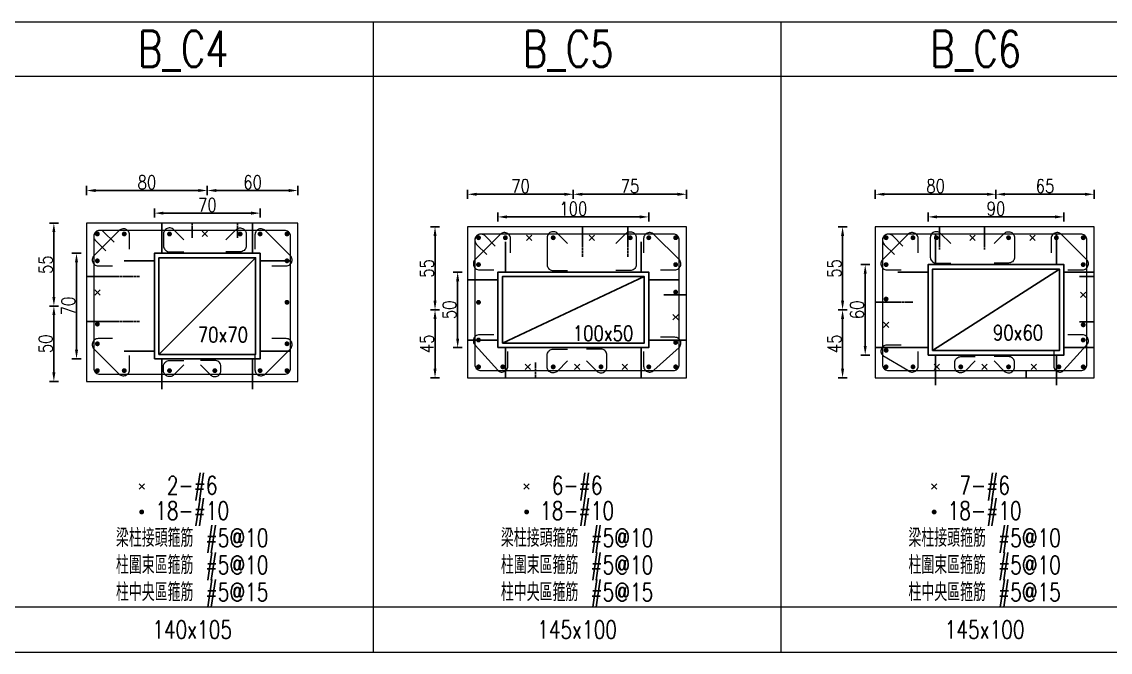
# Model space of a CAD drawing. Header units: millimetres. Extents: x 1284 to 6172, y 54950 to 59013.
# Drawn here: x 2944 to 3665, y 55389 to 55807 of the extents above; entities that cross this region are included whole.
import ezdxf
from ezdxf.enums import TextEntityAlignment as Align

# ---------------------------------------------------------------- set-up
doc = ezdxf.new("R2010")
doc.units = ezdxf.units.MM
doc.linetypes.add('CENTER', pattern=[2, 1.25, -0.25, 0.25, -0.25])
for name, color, linetype in [('SRC鋼梁', 1, 'Continuous'), ('TC-鋼柱', 11, 'Continuous'), ('主筋斷面', 1, 'Continuous'), ('工作筋', 1, 'Continuous'), ('文字-主筋根數', 7, 'Continuous'), ('文字-剪力筋 中央區', 7, 'Continuous'), ('文字-剪力筋-BC', 7, 'Continuous'), ('文字-剪力筋-圍束區', 7, 'Continuous'), ('文字-斷面尺寸', 7, 'Continuous'), ('文字-柱線名稱', 7, 'Continuous'), ('柱斷面線', 4, 'Continuous'), ('標註字', 4, 'Continuous'), ('箍筋線', 1, 'Continuous'), ('網格線', 7, 'Continuous')]:
    doc.layers.add(name, color=color, linetype=linetype)
doc.layers.add('TC-鋼粱(隱藏)', color=183, linetype='CENTER', plot=False)
doc.styles.add('TXT', font='TXT.shx', dxfattribs={"width": 0.8, "bigfont": 'ae.shx'})
doc.dimstyles.new('TC-DIM1(60)', dxfattribs={"dimscale": 0.3, "dimtxt": 30, "dimasz": 20, "dimexe": 10, "dimexo": 10, "dimgap": 3, "dimtad": 1, "dimdec": 1, "dimdsep": 46, "dimtxsty": 'TXT', "dimcen": 1, "dimclrd": 4, "dimclre": 4, "dimclrt": 6, "dimadec": 0, "dimazin": 0, "dimtfac": 1, "dimtdec": 1, "dimtix": 1, "dimtofl": 0, "dimtmove": 2, "dimatfit": 3, "dimfxl": 0, "dimtolj": 1, "dimtzin": 0, "dimarcsym": 0})

# ---------------------------------------------------------------- blocks, each defined once
blk = doc.blocks.new('Circle_Filled')
at = {"const_width": 0.5}
blk.add_lwpolyline([(-0.25, 0, 1), (0.25, 0, 1)], format="xyb", close=True, dxfattribs=at)
blk = doc.blocks.new('*D20')
at = {"layer": 'Defpoints', "color": 0}
for p in [(3067.08, 55695.35), (3067.08, 55680.35), (2987.08, 55673.73)]:
    blk.add_point(p, dxfattribs=at)
at = {"layer": '標註字', "color": 4, "lineweight": -2}
for p, q in [((2987.08, 55692.35), (2987.08, 55698.35)), ((3067.08, 55692.35), (3067.08, 55698.35)), ((2993.08, 55695.35), (3061.08, 55695.35))]:
    blk.add_line(p, q, dxfattribs=at)
at = {"layer": '標註字', "color": 4}
for points in [[(2993.08, 55696.35), (2993.08, 55694.35), (2987.08, 55695.35)], [(3061.08, 55696.35), (3061.08, 55694.35), (3067.08, 55695.35)]]:
    blk.add_solid(points, dxfattribs=at)
at = {"layer": '標註字', "color": 6, "insert": (3027.08, 55700.75), "char_height": 9, "attachment_point": 5, "style": 'TXT'}
blk.add_mtext('\\A1;80', dxfattribs=at)
blk = doc.blocks.new('*D21')
at = {"layer": 'Defpoints', "color": 0}
for p in [(3067.08, 55695.35), (3067.08, 55680.35), (3127.08, 55673.73)]:
    blk.add_point(p, dxfattribs=at)
at = {"layer": '標註字', "color": 4, "lineweight": -2}
for p, q in [((3067.08, 55692.35), (3067.08, 55698.35)), ((3127.08, 55692.35), (3127.08, 55698.35)), ((3121.08, 55695.35), (3073.08, 55695.35))]:
    blk.add_line(p, q, dxfattribs=at)
at = {"layer": '標註字', "color": 4}
for points in [[(3073.08, 55696.35), (3073.08, 55694.35), (3067.08, 55695.35)], [(3121.08, 55696.35), (3121.08, 55694.35), (3127.08, 55695.35)]]:
    blk.add_solid(points, dxfattribs=at)
at = {"layer": '標註字', "color": 6, "insert": (3097.08, 55700.75), "char_height": 9, "attachment_point": 5, "style": 'TXT'}
blk.add_mtext('\\A1;60', dxfattribs=at)
blk = doc.blocks.new('*D22')
at = {"layer": 'Defpoints', "color": 0}
for p in [(2965.46, 55618.73), (2980.46, 55618.73), (2987.08, 55568.73)]:
    blk.add_point(p, dxfattribs=at)
at = {"layer": '標註字', "color": 4, "lineweight": -2}
for p, q in [((2968.46, 55618.73), (2962.46, 55618.73)), ((2965.46, 55574.73), (2965.46, 55612.73)), ((2968.46, 55568.73), (2962.46, 55568.73))]:
    blk.add_line(p, q, dxfattribs=at)
at = {"layer": '標註字', "color": 4}
for points in [[(2964.46, 55612.73), (2966.46, 55612.73), (2965.46, 55618.73)], [(2964.46, 55574.73), (2966.46, 55574.73), (2965.46, 55568.73)]]:
    blk.add_solid(points, dxfattribs=at)
at = {"layer": '標註字', "color": 6, "insert": (2960.06, 55593.73), "char_height": 9, "attachment_point": 5, "rotation": 90, "style": 'TXT'}
blk.add_mtext('\\A1;50', dxfattribs=at)
blk = doc.blocks.new('*D23')
at = {"layer": 'Defpoints', "color": 0}
for p in [(2987.08, 55673.73), (2965.46, 55618.73), (2980.46, 55618.73)]:
    blk.add_point(p, dxfattribs=at)
at = {"layer": '標註字', "color": 4, "lineweight": -2}
for p, q in [((2968.46, 55673.73), (2962.46, 55673.73)), ((2965.46, 55667.73), (2965.46, 55624.73)), ((2968.46, 55618.73), (2962.46, 55618.73))]:
    blk.add_line(p, q, dxfattribs=at)
at = {"layer": '標註字', "color": 4}
for points in [[(2964.46, 55667.73), (2966.46, 55667.73), (2965.46, 55673.73)], [(2964.46, 55624.73), (2966.46, 55624.73), (2965.46, 55618.73)]]:
    blk.add_solid(points, dxfattribs=at)
at = {"layer": '標註字', "color": 6, "insert": (2960.06, 55646.23), "char_height": 9, "attachment_point": 5, "rotation": 90, "style": 'TXT'}
blk.add_mtext('\\A1;55', dxfattribs=at)
blk = doc.blocks.new('*D24')
at = {"layer": 'Defpoints', "color": 0}
for p in [(3032.08, 55653.73), (2980.46, 55583.73), (3032.08, 55583.73)]:
    blk.add_point(p, dxfattribs=at)
at = {"layer": '標註字', "color": 4, "lineweight": -2}
for p, q in [((2983.46, 55653.73), (2977.46, 55653.73)), ((2980.46, 55647.73), (2980.46, 55589.73)), ((2983.46, 55583.73), (2977.46, 55583.73))]:
    blk.add_line(p, q, dxfattribs=at)
at = {"layer": '標註字', "color": 4}
for points in [[(2979.46, 55647.73), (2981.46, 55647.73), (2980.46, 55653.73)], [(2979.46, 55589.73), (2981.46, 55589.73), (2980.46, 55583.73)]]:
    blk.add_solid(points, dxfattribs=at)
at = {"layer": '標註字', "color": 6, "insert": (2975.06, 55618.73), "char_height": 9, "attachment_point": 5, "rotation": 90, "style": 'TXT'}
blk.add_mtext('\\A1;70', dxfattribs=at)
blk = doc.blocks.new('*D25')
at = {"layer": 'Defpoints', "color": 0}
for p in [(3032.08, 55680.35), (3032.08, 55653.73), (3102.08, 55653.73)]:
    blk.add_point(p, dxfattribs=at)
at = {"layer": '標註字', "color": 4, "lineweight": -2}
for p, q in [((3032.08, 55677.35), (3032.08, 55683.35)), ((3102.08, 55677.35), (3102.08, 55683.35)), ((3096.08, 55680.35), (3038.08, 55680.35))]:
    blk.add_line(p, q, dxfattribs=at)
at = {"layer": '標註字', "color": 4}
for points in [[(3038.08, 55681.35), (3038.08, 55679.35), (3032.08, 55680.35)], [(3096.08, 55681.35), (3096.08, 55679.35), (3102.08, 55680.35)]]:
    blk.add_solid(points, dxfattribs=at)
at = {"layer": '標註字', "color": 6, "insert": (3067.08, 55685.75), "char_height": 9, "attachment_point": 5, "style": 'TXT'}
blk.add_mtext('\\A1;70', dxfattribs=at)
blk = doc.blocks.new('*D26')
at = {"layer": 'Defpoints', "color": 0}
for p in [(3309.58, 55692.85), (3309.58, 55677.85), (3239.58, 55671.23)]:
    blk.add_point(p, dxfattribs=at)
at = {"layer": '標註字', "color": 4, "lineweight": -2}
for p, q in [((3239.58, 55689.85), (3239.58, 55695.85)), ((3245.58, 55692.85), (3303.58, 55692.85)), ((3309.58, 55689.85), (3309.58, 55695.85))]:
    blk.add_line(p, q, dxfattribs=at)
at = {"layer": '標註字', "color": 4}
for points in [[(3245.58, 55693.85), (3245.58, 55691.85), (3239.58, 55692.85)], [(3303.58, 55693.85), (3303.58, 55691.85), (3309.58, 55692.85)]]:
    blk.add_solid(points, dxfattribs=at)
at = {"layer": '標註字', "color": 6, "insert": (3274.58, 55698.25), "char_height": 9, "attachment_point": 5, "style": 'TXT'}
blk.add_mtext('\\A1;70', dxfattribs=at)
blk = doc.blocks.new('*D27')
at = {"layer": 'Defpoints', "color": 0}
for p in [(3309.58, 55692.85), (3309.58, 55677.85), (3384.58, 55671.23)]:
    blk.add_point(p, dxfattribs=at)
at = {"layer": '標註字', "color": 4, "lineweight": -2}
for p, q in [((3309.58, 55689.85), (3309.58, 55695.85)), ((3378.58, 55692.85), (3315.58, 55692.85)), ((3384.58, 55689.85), (3384.58, 55695.85))]:
    blk.add_line(p, q, dxfattribs=at)
at = {"layer": '標註字', "color": 4}
for points in [[(3315.58, 55693.85), (3315.58, 55691.85), (3309.58, 55692.85)], [(3378.58, 55693.85), (3378.58, 55691.85), (3384.58, 55692.85)]]:
    blk.add_solid(points, dxfattribs=at)
at = {"layer": '標註字', "color": 6, "insert": (3347.08, 55698.25), "char_height": 9, "attachment_point": 5, "style": 'TXT'}
blk.add_mtext('\\A1;75', dxfattribs=at)
blk = doc.blocks.new('*D28')
at = {"layer": 'Defpoints', "color": 0}
for p in [(3217.96, 55616.23), (3232.96, 55616.23), (3239.58, 55571.23)]:
    blk.add_point(p, dxfattribs=at)
at = {"layer": '標註字', "color": 4, "lineweight": -2}
for p, q in [((3220.96, 55616.23), (3214.96, 55616.23)), ((3217.96, 55577.23), (3217.96, 55610.23)), ((3220.96, 55571.23), (3214.96, 55571.23))]:
    blk.add_line(p, q, dxfattribs=at)
at = {"layer": '標註字', "color": 4}
for points in [[(3216.96, 55610.23), (3218.96, 55610.23), (3217.96, 55616.23)], [(3216.96, 55577.23), (3218.96, 55577.23), (3217.96, 55571.23)]]:
    blk.add_solid(points, dxfattribs=at)
at = {"layer": '標註字', "color": 6, "insert": (3212.56, 55593.73), "char_height": 9, "attachment_point": 5, "rotation": 90, "style": 'TXT'}
blk.add_mtext('\\A1;45', dxfattribs=at)
blk = doc.blocks.new('*D29')
at = {"layer": 'Defpoints', "color": 0}
for p in [(3239.58, 55671.23), (3217.96, 55616.23), (3232.96, 55616.23)]:
    blk.add_point(p, dxfattribs=at)
at = {"layer": '標註字', "color": 4, "lineweight": -2}
for p, q in [((3220.96, 55671.23), (3214.96, 55671.23)), ((3217.96, 55665.23), (3217.96, 55622.23)), ((3220.96, 55616.23), (3214.96, 55616.23))]:
    blk.add_line(p, q, dxfattribs=at)
at = {"layer": '標註字', "color": 4}
for points in [[(3216.96, 55665.23), (3218.96, 55665.23), (3217.96, 55671.23)], [(3216.96, 55622.23), (3218.96, 55622.23), (3217.96, 55616.23)]]:
    blk.add_solid(points, dxfattribs=at)
at = {"layer": '標註字', "color": 6, "insert": (3212.56, 55643.73), "char_height": 9, "attachment_point": 5, "rotation": 90, "style": 'TXT'}
blk.add_mtext('\\A1;55', dxfattribs=at)
blk = doc.blocks.new('*D30')
at = {"layer": 'Defpoints', "color": 0}
for p in [(3259.58, 55641.23), (3232.96, 55591.23), (3259.58, 55591.23)]:
    blk.add_point(p, dxfattribs=at)
at = {"layer": '標註字', "color": 4, "lineweight": -2}
for p, q in [((3235.96, 55641.23), (3229.96, 55641.23)), ((3232.96, 55635.23), (3232.96, 55597.23)), ((3235.96, 55591.23), (3229.96, 55591.23))]:
    blk.add_line(p, q, dxfattribs=at)
at = {"layer": '標註字', "color": 4}
for points in [[(3231.96, 55635.23), (3233.96, 55635.23), (3232.96, 55641.23)], [(3231.96, 55597.23), (3233.96, 55597.23), (3232.96, 55591.23)]]:
    blk.add_solid(points, dxfattribs=at)
at = {"layer": '標註字', "color": 6, "insert": (3227.56, 55616.23), "char_height": 9, "attachment_point": 5, "rotation": 90, "style": 'TXT'}
blk.add_mtext('\\A1;50', dxfattribs=at)
blk = doc.blocks.new('*D31')
at = {"layer": 'Defpoints', "color": 0}
for p in [(3259.58, 55677.85), (3259.58, 55641.23), (3359.58, 55641.23)]:
    blk.add_point(p, dxfattribs=at)
at = {"layer": '標註字', "color": 4, "lineweight": -2}
for p, q in [((3259.58, 55674.85), (3259.58, 55680.85)), ((3353.58, 55677.85), (3265.58, 55677.85)), ((3359.58, 55674.85), (3359.58, 55680.85))]:
    blk.add_line(p, q, dxfattribs=at)
at = {"layer": '標註字', "color": 4}
for points in [[(3265.58, 55678.85), (3265.58, 55676.85), (3259.58, 55677.85)], [(3353.58, 55678.85), (3353.58, 55676.85), (3359.58, 55677.85)]]:
    blk.add_solid(points, dxfattribs=at)
at = {"layer": '標註字', "color": 6, "insert": (3309.58, 55683.25), "char_height": 9, "attachment_point": 5, "style": 'TXT'}
blk.add_mtext('\\A1;100', dxfattribs=at)
blk = doc.blocks.new('*D32')
at = {"layer": 'Defpoints', "color": 0}
for p in [(3589.58, 55692.85), (3589.58, 55677.85), (3509.58, 55671.23)]:
    blk.add_point(p, dxfattribs=at)
at = {"layer": '標註字', "color": 4, "lineweight": -2}
for p, q in [((3509.58, 55689.85), (3509.58, 55695.85)), ((3515.58, 55692.85), (3583.58, 55692.85)), ((3589.58, 55689.85), (3589.58, 55695.85))]:
    blk.add_line(p, q, dxfattribs=at)
at = {"layer": '標註字', "color": 4}
for points in [[(3515.58, 55693.85), (3515.58, 55691.85), (3509.58, 55692.85)], [(3583.58, 55693.85), (3583.58, 55691.85), (3589.58, 55692.85)]]:
    blk.add_solid(points, dxfattribs=at)
at = {"layer": '標註字', "color": 6, "insert": (3549.58, 55698.25), "char_height": 9, "attachment_point": 5, "style": 'TXT'}
blk.add_mtext('\\A1;80', dxfattribs=at)
blk = doc.blocks.new('*D33')
at = {"layer": 'Defpoints', "color": 0}
for p in [(3589.58, 55692.85), (3589.58, 55677.85), (3654.58, 55671.23)]:
    blk.add_point(p, dxfattribs=at)
at = {"layer": '標註字', "color": 4, "lineweight": -2}
for p, q in [((3589.58, 55689.85), (3589.58, 55695.85)), ((3648.58, 55692.85), (3595.58, 55692.85)), ((3654.58, 55689.85), (3654.58, 55695.85))]:
    blk.add_line(p, q, dxfattribs=at)
at = {"layer": '標註字', "color": 4}
for points in [[(3595.58, 55693.85), (3595.58, 55691.85), (3589.58, 55692.85)], [(3648.58, 55693.85), (3648.58, 55691.85), (3654.58, 55692.85)]]:
    blk.add_solid(points, dxfattribs=at)
at = {"layer": '標註字', "color": 6, "insert": (3622.08, 55698.25), "char_height": 9, "attachment_point": 5, "style": 'TXT'}
blk.add_mtext('\\A1;65', dxfattribs=at)
blk = doc.blocks.new('*D34')
at = {"layer": 'Defpoints', "color": 0}
for p in [(3487.96, 55616.23), (3502.96, 55616.23), (3509.58, 55571.23)]:
    blk.add_point(p, dxfattribs=at)
at = {"layer": '標註字', "color": 4, "lineweight": -2}
for p, q in [((3490.96, 55616.23), (3484.96, 55616.23)), ((3487.96, 55577.23), (3487.96, 55610.23)), ((3490.96, 55571.23), (3484.96, 55571.23))]:
    blk.add_line(p, q, dxfattribs=at)
at = {"layer": '標註字', "color": 4}
for points in [[(3486.96, 55610.23), (3488.96, 55610.23), (3487.96, 55616.23)], [(3486.96, 55577.23), (3488.96, 55577.23), (3487.96, 55571.23)]]:
    blk.add_solid(points, dxfattribs=at)
at = {"layer": '標註字', "color": 6, "insert": (3482.56, 55593.73), "char_height": 9, "attachment_point": 5, "rotation": 90, "style": 'TXT'}
blk.add_mtext('\\A1;45', dxfattribs=at)
blk = doc.blocks.new('*D35')
at = {"layer": 'Defpoints', "color": 0}
for p in [(3509.58, 55671.23), (3487.96, 55616.23), (3502.96, 55616.23)]:
    blk.add_point(p, dxfattribs=at)
at = {"layer": '標註字', "color": 4, "lineweight": -2}
for p, q in [((3490.96, 55671.23), (3484.96, 55671.23)), ((3487.96, 55665.23), (3487.96, 55622.23)), ((3490.96, 55616.23), (3484.96, 55616.23))]:
    blk.add_line(p, q, dxfattribs=at)
at = {"layer": '標註字', "color": 4}
for points in [[(3486.96, 55665.23), (3488.96, 55665.23), (3487.96, 55671.23)], [(3486.96, 55622.23), (3488.96, 55622.23), (3487.96, 55616.23)]]:
    blk.add_solid(points, dxfattribs=at)
at = {"layer": '標註字', "color": 6, "insert": (3482.56, 55643.73), "char_height": 9, "attachment_point": 5, "rotation": 90, "style": 'TXT'}
blk.add_mtext('\\A1;55', dxfattribs=at)
blk = doc.blocks.new('*D36')
at = {"layer": 'Defpoints', "color": 0}
for p in [(3544.58, 55646.23), (3502.96, 55586.23), (3544.58, 55586.23)]:
    blk.add_point(p, dxfattribs=at)
at = {"layer": '標註字', "color": 4, "lineweight": -2}
for p, q in [((3505.96, 55646.23), (3499.96, 55646.23)), ((3502.96, 55640.23), (3502.96, 55592.23)), ((3505.96, 55586.23), (3499.96, 55586.23))]:
    blk.add_line(p, q, dxfattribs=at)
at = {"layer": '標註字', "color": 4}
for points in [[(3501.96, 55640.23), (3503.96, 55640.23), (3502.96, 55646.23)], [(3501.96, 55592.23), (3503.96, 55592.23), (3502.96, 55586.23)]]:
    blk.add_solid(points, dxfattribs=at)
at = {"layer": '標註字', "color": 6, "insert": (3497.56, 55616.23), "char_height": 9, "attachment_point": 5, "rotation": 90, "style": 'TXT'}
blk.add_mtext('\\A1;60', dxfattribs=at)
blk = doc.blocks.new('*D37')
at = {"layer": 'Defpoints', "color": 0}
for p in [(3544.58, 55677.85), (3544.58, 55646.23), (3634.58, 55646.23)]:
    blk.add_point(p, dxfattribs=at)
at = {"layer": '標註字', "color": 4, "lineweight": -2}
for p, q in [((3544.58, 55674.85), (3544.58, 55680.85)), ((3628.58, 55677.85), (3550.58, 55677.85)), ((3634.58, 55674.85), (3634.58, 55680.85))]:
    blk.add_line(p, q, dxfattribs=at)
at = {"layer": '標註字', "color": 4}
for points in [[(3550.58, 55678.85), (3550.58, 55676.85), (3544.58, 55677.85)], [(3628.58, 55678.85), (3628.58, 55676.85), (3634.58, 55677.85)]]:
    blk.add_solid(points, dxfattribs=at)
at = {"layer": '標註字', "color": 6, "insert": (3589.58, 55683.25), "char_height": 9, "attachment_point": 5, "style": 'TXT'}
blk.add_mtext('\\A1;90', dxfattribs=at)
blk = doc.blocks.new('x')
at = {"layer": '工作筋'}
for p, q in [((-1.77, -1.77), (1.77, 1.77)), ((-1.77, 1.77), (1.77, -1.77))]:
    blk.add_line(p, q, dxfattribs=at)
blk = doc.blocks.new('-70x70')
for points in [[(0, 0), (70, 0), (70, 70), (0, 70)], [(3, 3), (67, 3), (67, 67), (3, 67)]]:
    blk.add_lwpolyline(points, close=True)
at = {"layer": 'Defpoints', "color": 2}
for p, q in [((5, 85), (5, 90)), ((65, 85), (65, 90)), ((-15, 65), (-20, 65)), ((85, 65), (90, 65)), ((-15, 5), (-20, 5)), ((85, 5), (90, 5)), ((5, -15), (5, -20)), ((65, -15), (65, -20))]:
    blk.add_line(p, q, dxfattribs=at)
at = {"layer": 'Defpoints'}
for p, q in [((5, 70), (5, 85)), ((65, 70), (65, 85)), ((0, 65), (-15, 65)), ((3, 3), (67, 67)), ((70, 65), (85, 65)), ((0, 5), (-15, 5)), ((5, 0), (5, -15)), ((65, 0), (65, -15)), ((70, 5), (85, 5))]:
    blk.add_line(p, q, dxfattribs=at)
at = {"layer": 'Defpoints', "style": 'TXT', "width": 0.8}
blk.add_text('70x70', height=10, dxfattribs=at).set_placement((62, 8), align=Align.BOTTOM_RIGHT)
blk = doc.blocks.new('-90x60')
for points in [[(0, 0), (90, 0), (90, 60), (0, 60)], [(3, 3), (87, 3), (87, 57), (3, 57)]]:
    blk.add_lwpolyline(points, close=True)
at = {"layer": 'Defpoints', "color": 2}
for p, q in [((5, 75), (5, 80)), ((85, 75), (85, 80)), ((-15, 55), (-20, 55)), ((105, 55), (110, 55)), ((-15, 5), (-20, 5)), ((105, 5), (110, 5)), ((5, -15), (5, -20)), ((85, -15), (85, -20))]:
    blk.add_line(p, q, dxfattribs=at)
at = {"layer": 'Defpoints'}
for p, q in [((5, 60), (5, 75)), ((85, 60), (85, 75)), ((0, 55), (-15, 55)), ((3, 3), (87, 57)), ((90, 55), (105, 55)), ((0, 5), (-15, 5)), ((5, 0), (5, -15)), ((85, 0), (85, -15)), ((90, 5), (105, 5))]:
    blk.add_line(p, q, dxfattribs=at)
at = {"layer": 'Defpoints', "style": 'TXT', "width": 0.8}
blk.add_text('90x60', height=10, dxfattribs=at).set_placement((42.98, 9.85))
blk = doc.blocks.new('-100x50')
for points in [[(0, 0), (100, 0), (100, 50), (0, 50)], [(3, 3), (97, 3), (97, 47), (3, 47)]]:
    blk.add_lwpolyline(points, close=True)
at = {"layer": 'Defpoints', "color": 2}
for p, q in [((5, 65), (5, 70)), ((95, 65), (95, 70)), ((-15, 45), (-20, 45)), ((115, 45), (120, 45)), ((-15, 5), (-20, 5)), ((115, 5), (120, 5)), ((5, -15), (5, -20)), ((95, -15), (95, -20))]:
    blk.add_line(p, q, dxfattribs=at)
at = {"layer": 'Defpoints'}
for p, q in [((5, 50), (5, 65)), ((95, 50), (95, 65)), ((0, 45), (-15, 45)), ((3, 3), (97, 47)), ((100, 45), (115, 45)), ((0, 5), (-15, 5)), ((5, 0), (5, -15)), ((95, 0), (95, -15)), ((100, 5), (115, 5))]:
    blk.add_line(p, q, dxfattribs=at)
at = {"layer": 'Defpoints', "style": 'TXT', "width": 0.8}
blk.add_text('100x50', height=10, dxfattribs=at).set_placement((49.67, 4.5))

msp = doc.modelspace()

# ---------------------------------------------------------------- linework, layer by layer
at = {"layer": 'TC-鋼粱(隱藏)'}
for p, q in [((3057.08, 55673.73), (3057.08, 55663.73)), ((3087.08, 55673.73), (3087.08, 55663.73)), ((3315.69, 55671.23), (3315.69, 55651.23)), ((3345.69, 55671.23), (3345.69, 55651.23)), ((3552.08, 55671.23), (3552.08, 55656.23)), ((3582.08, 55671.23), (3582.08, 55656.23)), ((3022.08, 55638.42), (2987.08, 55638.42)), ((3654.58, 55638.23), (3644.58, 55638.23)), ((3384.58, 55626.23), (3369.58, 55626.23)), ((3534.58, 55621.23), (3509.58, 55621.23)), ((3022.08, 55608.42), (2987.08, 55608.42)), ((3654.58, 55608.23), (3644.58, 55608.23)), ((3384.58, 55596.23), (3369.58, 55596.23)), ((3534.58, 55591.23), (3509.58, 55591.23)), ((3264.58, 55581.23), (3264.58, 55571.23)), ((3284.58, 55581.23), (3284.58, 55571.23)), ((3609.58, 55576.23), (3609.58, 55571.23)), ((3629.58, 55576.23), (3629.58, 55571.23))]:
    msp.add_line(p, q, dxfattribs=at)
at = {"layer": '柱斷面線', "lineweight": 5}
for points in [[(2987.08, 55568.73), (3127.08, 55568.73), (3127.08, 55673.73), (2987.08, 55673.73), (2987.08, 55568.73)], [(3239.58, 55571.23), (3384.58, 55571.23), (3384.58, 55671.23), (3239.58, 55671.23), (3239.58, 55571.23)], [(3509.58, 55571.23), (3654.58, 55571.23), (3654.58, 55671.23), (3509.58, 55671.23), (3509.58, 55571.23)]]:
    msp.add_lwpolyline(points, dxfattribs=at)
at = {"layer": '箍筋線', "lineweight": 5}
for points in [[(3015.51, 55656.44), (3015.51, 55665.98), (3015.45, 55666.64), (3015.29, 55667.29), (3015.01, 55667.9), (3014.64, 55668.46), (3014.18, 55668.94), (3013.65, 55669.34), (3013.06, 55669.65), (3012.42, 55669.85), (3011.76, 55669.95), (3011.09, 55669.93), (3010.43, 55669.8), (3009.81, 55669.56), (3009.23, 55669.22), (3008.72, 55668.79), (2992.02, 55652.09), (2991.59, 55651.57), (2991.25, 55651), (2991.01, 55650.37), (2990.88, 55649.72), (2990.86, 55649.05), (2990.95, 55648.39), (2991.16, 55647.75), (2991.46, 55647.16), (2991.87, 55646.63), (2992.35, 55646.17), (2992.91, 55645.8), (2993.52, 55645.52), (2994.16, 55645.36), (2994.83, 55645.3), (3004.37, 55645.3)], [(3005.41, 55661.02), (2998.66, 55667.77), (2998.15, 55668.2), (2997.58, 55668.54), (2996.95, 55668.78), (2996.3, 55668.91), (2995.63, 55668.93), (2994.97, 55668.83), (2994.33, 55668.63), (2993.74, 55668.32), (2993.2, 55667.92), (2992.74, 55667.43), (2992.37, 55666.88), (2992.1, 55666.27), (2991.93, 55665.62), (2991.88, 55664.96), (2991.88, 55577.5), (2991.94, 55576.81), (2992.12, 55576.14), (2992.41, 55575.51), (2992.81, 55574.94), (2993.3, 55574.45), (2993.86, 55574.05), (2994.49, 55573.76), (2995.16, 55573.58), (2995.85, 55573.52), (3118.31, 55573.52), (3119, 55573.58), (3119.67, 55573.76), (3120.3, 55574.05), (3120.87, 55574.45), (3121.36, 55574.94), (3121.75, 55575.51), (3122.05, 55576.14), (3122.23, 55576.81), (3122.29, 55577.5), (3122.29, 55664.96), (3122.23, 55665.65), (3122.05, 55666.32), (3121.75, 55666.94), (3121.36, 55667.51), (3120.87, 55668), (3120.3, 55668.4), (3119.67, 55668.69), (3119, 55668.87), (3118.31, 55668.93), (2995.85, 55668.93), (2995.19, 55668.88), (2994.54, 55668.71), (2993.93, 55668.44), (2993.37, 55668.06), (2992.89, 55667.61), (2992.49, 55667.07), (2992.18, 55666.48), (2991.98, 55665.84), (2991.88, 55665.18), (2991.9, 55664.51), (2992.03, 55663.86), (2992.27, 55663.23), (2992.61, 55662.66), (2993.04, 55662.15), (2999.79, 55655.4)], [(3051.64, 55662.61), (3044.89, 55669.36), (3044.38, 55669.79), (3043.81, 55670.13), (3043.18, 55670.37), (3042.53, 55670.5), (3041.86, 55670.52), (3041.2, 55670.42), (3040.56, 55670.22), (3039.97, 55669.91), (3039.43, 55669.51), (3038.97, 55669.02), (3038.6, 55668.47), (3038.33, 55667.86), (3038.16, 55667.21), (3038.11, 55666.55), (3038.11, 55658.7), (3038.17, 55658.01), (3038.35, 55657.34), (3038.64, 55656.71), (3039.04, 55656.15), (3039.53, 55655.66), (3040.09, 55655.26), (3040.72, 55654.97), (3041.39, 55654.79), (3042.08, 55654.73), (3051.62, 55654.73)], [(3079.31, 55662.61), (3086.05, 55669.36), (3086.56, 55669.79), (3087.14, 55670.13), (3087.76, 55670.37), (3088.42, 55670.5), (3089.09, 55670.52), (3089.75, 55670.42), (3090.38, 55670.22), (3090.98, 55669.91), (3091.51, 55669.51), (3091.97, 55669.02), (3092.34, 55668.47), (3092.62, 55667.86), (3092.78, 55667.21), (3092.84, 55666.55), (3092.84, 55658.7), (3092.78, 55658.01), (3092.6, 55657.34), (3092.31, 55656.71), (3091.91, 55656.15), (3091.42, 55655.66), (3090.85, 55655.26), (3090.22, 55654.97), (3089.55, 55654.79), (3088.86, 55654.73), (3079.32, 55654.73)], [(3109.79, 55645.3), (3119.33, 55645.3), (3120, 55645.36), (3120.65, 55645.52), (3121.26, 55645.8), (3121.81, 55646.17), (3122.3, 55646.63), (3122.7, 55647.16), (3123.01, 55647.75), (3123.21, 55648.39), (3123.3, 55649.05), (3123.28, 55649.72), (3123.15, 55650.37), (3122.92, 55651), (3122.58, 55651.57), (3122.14, 55652.09), (3105.44, 55668.79), (3104.93, 55669.22), (3104.35, 55669.56), (3103.73, 55669.8), (3103.08, 55669.93), (3102.41, 55669.95), (3101.75, 55669.85), (3101.11, 55669.65), (3100.52, 55669.34), (3099.98, 55668.94), (3099.52, 55668.46), (3099.15, 55667.9), (3098.88, 55667.29), (3098.71, 55666.64), (3098.66, 55665.98), (3098.66, 55656.44)], [(3268.01, 55653.94), (3268.01, 55663.48), (3267.95, 55664.14), (3267.79, 55664.79), (3267.51, 55665.4), (3267.14, 55665.96), (3266.68, 55666.44), (3266.15, 55666.84), (3265.56, 55667.15), (3264.92, 55667.35), (3264.26, 55667.45), (3263.59, 55667.43), (3262.93, 55667.3), (3262.31, 55667.06), (3261.73, 55666.72), (3261.22, 55666.29), (3244.52, 55649.59), (3244.09, 55649.07), (3243.75, 55648.5), (3243.51, 55647.87), (3243.38, 55647.22), (3243.36, 55646.55), (3243.45, 55645.89), (3243.66, 55645.25), (3243.96, 55644.66), (3244.37, 55644.13), (3244.85, 55643.67), (3245.41, 55643.3), (3246.02, 55643.02), (3246.66, 55642.86), (3247.33, 55642.8), (3256.87, 55642.8)], [(3305.81, 55660.11), (3299.06, 55666.86), (3298.55, 55667.29), (3297.97, 55667.63), (3297.35, 55667.87), (3296.69, 55668), (3296.03, 55668.02), (3295.36, 55667.92), (3294.73, 55667.72), (3294.13, 55667.41), (3293.6, 55667.01), (3293.14, 55666.52), (3292.77, 55665.97), (3292.5, 55665.36), (3292.33, 55664.71), (3292.27, 55664.05), (3292.27, 55646.2), (3292.33, 55645.51), (3292.51, 55644.84), (3292.81, 55644.21), (3293.2, 55643.65), (3293.69, 55643.16), (3294.26, 55642.76), (3294.89, 55642.47), (3295.56, 55642.29), (3296.25, 55642.23), (3305.79, 55642.23)], [(3337.72, 55660.11), (3344.46, 55666.86), (3344.97, 55667.29), (3345.55, 55667.63), (3346.17, 55667.87), (3346.83, 55668), (3347.5, 55668.02), (3348.16, 55667.92), (3348.79, 55667.72), (3349.39, 55667.41), (3349.92, 55667.01), (3350.38, 55666.52), (3350.75, 55665.97), (3351.02, 55665.36), (3351.19, 55664.71), (3351.25, 55664.05), (3351.25, 55646.2), (3351.19, 55645.51), (3351.01, 55644.84), (3350.72, 55644.21), (3350.32, 55643.65), (3349.83, 55643.16), (3349.26, 55642.76), (3348.63, 55642.47), (3347.96, 55642.29), (3347.27, 55642.23), (3337.73, 55642.23)], [(3367.29, 55642.8), (3376.83, 55642.8), (3377.5, 55642.86), (3378.15, 55643.02), (3378.76, 55643.3), (3379.31, 55643.67), (3379.8, 55644.13), (3380.2, 55644.66), (3380.51, 55645.25), (3380.71, 55645.89), (3380.8, 55646.55), (3380.78, 55647.22), (3380.65, 55647.87), (3380.42, 55648.5), (3380.08, 55649.07), (3379.64, 55649.59), (3362.94, 55666.29), (3362.43, 55666.72), (3361.85, 55667.06), (3361.23, 55667.3), (3360.58, 55667.43), (3359.91, 55667.45), (3359.25, 55667.35), (3358.61, 55667.15), (3358.02, 55666.84), (3357.48, 55666.44), (3357.02, 55665.96), (3356.65, 55665.4), (3356.38, 55664.79), (3356.21, 55664.14), (3356.16, 55663.48), (3356.16, 55653.94)], [(3538.01, 55653.94), (3538.01, 55663.48), (3537.95, 55664.14), (3537.79, 55664.79), (3537.51, 55665.4), (3537.14, 55665.96), (3536.68, 55666.44), (3536.15, 55666.84), (3535.56, 55667.15), (3534.92, 55667.35), (3534.26, 55667.45), (3533.59, 55667.43), (3532.93, 55667.3), (3532.31, 55667.06), (3531.73, 55666.72), (3531.22, 55666.29), (3514.52, 55649.59), (3514.09, 55649.07), (3513.75, 55648.5), (3513.51, 55647.87), (3513.38, 55647.22), (3513.36, 55646.55), (3513.45, 55645.89), (3513.66, 55645.25), (3513.96, 55644.66), (3514.37, 55644.13), (3514.85, 55643.67), (3515.41, 55643.3), (3516.02, 55643.02), (3516.66, 55642.86), (3517.33, 55642.8), (3526.87, 55642.8)], [(3559.59, 55660.11), (3552.84, 55666.86), (3552.33, 55667.29), (3551.76, 55667.63), (3551.13, 55667.87), (3550.48, 55668), (3549.81, 55668.02), (3549.15, 55667.92), (3548.51, 55667.72), (3547.92, 55667.41), (3547.38, 55667.01), (3546.93, 55666.52), (3546.55, 55665.97), (3546.28, 55665.36), (3546.11, 55664.71), (3546.06, 55664.05), (3546.06, 55651.2), (3546.12, 55650.51), (3546.3, 55649.84), (3546.59, 55649.21), (3546.99, 55648.65), (3547.48, 55648.16), (3548.05, 55647.76), (3548.67, 55647.47), (3549.34, 55647.29), (3550.03, 55647.23), (3559.57, 55647.23)], [(3588.36, 55660.11), (3595.1, 55666.86), (3595.62, 55667.29), (3596.19, 55667.63), (3596.81, 55667.87), (3597.47, 55668), (3598.14, 55668.02), (3598.8, 55667.92), (3599.44, 55667.72), (3600.03, 55667.41), (3600.56, 55667.01), (3601.02, 55666.52), (3601.39, 55665.97), (3601.67, 55665.36), (3601.83, 55664.71), (3601.89, 55664.05), (3601.89, 55651.2), (3601.83, 55650.51), (3601.65, 55649.84), (3601.36, 55649.21), (3600.96, 55648.65), (3600.47, 55648.16), (3599.9, 55647.76), (3599.27, 55647.47), (3598.61, 55647.29), (3597.92, 55647.23), (3588.38, 55647.23)], [(3637.29, 55642.8), (3646.83, 55642.8), (3647.5, 55642.86), (3648.15, 55643.02), (3648.76, 55643.3), (3649.31, 55643.67), (3649.8, 55644.13), (3650.2, 55644.66), (3650.51, 55645.25), (3650.71, 55645.89), (3650.8, 55646.55), (3650.78, 55647.22), (3650.65, 55647.87), (3650.42, 55648.5), (3650.08, 55649.07), (3649.64, 55649.59), (3632.94, 55666.29), (3632.43, 55666.72), (3631.85, 55667.06), (3631.23, 55667.3), (3630.58, 55667.43), (3629.91, 55667.45), (3629.25, 55667.35), (3628.61, 55667.15), (3628.02, 55666.84), (3627.48, 55666.44), (3627.02, 55665.96), (3626.65, 55665.4), (3626.38, 55664.79), (3626.21, 55664.14), (3626.16, 55663.48), (3626.16, 55653.94)], [(3257.91, 55658.52), (3251.16, 55665.27), (3250.65, 55665.7), (3250.08, 55666.04), (3249.45, 55666.28), (3248.8, 55666.41), (3248.13, 55666.43), (3247.47, 55666.33), (3246.83, 55666.13), (3246.24, 55665.82), (3245.7, 55665.42), (3245.24, 55664.93), (3244.87, 55664.38), (3244.6, 55663.77), (3244.43, 55663.12), (3244.38, 55662.46), (3244.38, 55580), (3244.44, 55579.31), (3244.62, 55578.64), (3244.91, 55578.01), (3245.31, 55577.44), (3245.8, 55576.95), (3246.36, 55576.55), (3246.99, 55576.26), (3247.66, 55576.08), (3248.35, 55576.02), (3375.81, 55576.02), (3376.5, 55576.08), (3377.17, 55576.26), (3377.8, 55576.55), (3378.37, 55576.95), (3378.86, 55577.44), (3379.25, 55578.01), (3379.55, 55578.64), (3379.73, 55579.31), (3379.79, 55580), (3379.79, 55662.46), (3379.73, 55663.15), (3379.55, 55663.82), (3379.25, 55664.44), (3378.86, 55665.01), (3378.37, 55665.5), (3377.8, 55665.9), (3377.17, 55666.19), (3376.5, 55666.37), (3375.81, 55666.43), (3248.35, 55666.43), (3247.69, 55666.38), (3247.04, 55666.21), (3246.43, 55665.94), (3245.87, 55665.56), (3245.39, 55665.11), (3244.99, 55664.57), (3244.68, 55663.98), (3244.48, 55663.34), (3244.38, 55662.68), (3244.4, 55662.01), (3244.53, 55661.36), (3244.77, 55660.73), (3245.11, 55660.16), (3245.54, 55659.65), (3252.29, 55652.9)], [(3527.91, 55658.52), (3521.16, 55665.27), (3520.65, 55665.7), (3520.08, 55666.04), (3519.45, 55666.28), (3518.8, 55666.41), (3518.13, 55666.43), (3517.47, 55666.33), (3516.83, 55666.13), (3516.24, 55665.82), (3515.7, 55665.42), (3515.24, 55664.93), (3514.87, 55664.38), (3514.6, 55663.77), (3514.43, 55663.12), (3514.38, 55662.46), (3514.38, 55580), (3514.44, 55579.31), (3514.62, 55578.64), (3514.91, 55578.01), (3515.31, 55577.44), (3515.8, 55576.95), (3516.36, 55576.55), (3516.99, 55576.26), (3517.66, 55576.08), (3518.35, 55576.02), (3645.81, 55576.02), (3646.5, 55576.08), (3647.17, 55576.26), (3647.8, 55576.55), (3648.37, 55576.95), (3648.86, 55577.44), (3649.25, 55578.01), (3649.55, 55578.64), (3649.73, 55579.31), (3649.79, 55580), (3649.79, 55662.46), (3649.73, 55663.15), (3649.55, 55663.82), (3649.25, 55664.44), (3648.86, 55665.01), (3648.37, 55665.5), (3647.8, 55665.9), (3647.17, 55666.19), (3646.5, 55666.37), (3645.81, 55666.43), (3518.35, 55666.43), (3517.69, 55666.38), (3517.04, 55666.21), (3516.43, 55665.94), (3515.87, 55665.56), (3515.39, 55665.11), (3514.99, 55664.57), (3514.68, 55663.98), (3514.48, 55663.34), (3514.38, 55662.68), (3514.4, 55662.01), (3514.53, 55661.36), (3514.77, 55660.73), (3515.11, 55660.16), (3515.54, 55659.65), (3522.29, 55652.9)], [(3004.37, 55597.15), (2994.83, 55597.15), (2994.16, 55597.1), (2993.52, 55596.93), (2992.91, 55596.66), (2992.35, 55596.29), (2991.87, 55595.83), (2991.46, 55595.29), (2991.16, 55594.7), (2990.95, 55594.06), (2990.86, 55593.4), (2990.88, 55592.73), (2991.01, 55592.08), (2991.25, 55591.45), (2991.59, 55590.88), (2992.02, 55590.37), (3008.72, 55573.66), (3009.23, 55573.23), (3009.81, 55572.89), (3010.43, 55572.65), (3011.09, 55572.52), (3011.76, 55572.51), (3012.42, 55572.6), (3013.06, 55572.8), (3013.65, 55573.11), (3014.18, 55573.51), (3014.64, 55574), (3015.01, 55574.55), (3015.29, 55575.16), (3015.45, 55575.81), (3015.51, 55576.47), (3015.51, 55586.01)], [(3098.66, 55586.01), (3098.66, 55576.47), (3098.71, 55575.81), (3098.88, 55575.16), (3099.15, 55574.55), (3099.52, 55574), (3099.98, 55573.51), (3100.52, 55573.11), (3101.11, 55572.8), (3101.75, 55572.6), (3102.41, 55572.51), (3103.08, 55572.52), (3103.73, 55572.65), (3104.35, 55572.89), (3104.93, 55573.23), (3105.44, 55573.66), (3122.14, 55590.37), (3122.58, 55590.88), (3122.92, 55591.45), (3123.15, 55592.08), (3123.28, 55592.73), (3123.3, 55593.4), (3123.21, 55594.06), (3123.01, 55594.7), (3122.7, 55595.29), (3122.3, 55595.83), (3121.81, 55596.29), (3121.26, 55596.66), (3120.65, 55596.93), (3120, 55597.1), (3119.33, 55597.15), (3109.79, 55597.15)], [(3256.87, 55599.65), (3247.33, 55599.65), (3246.66, 55599.6), (3246.02, 55599.43), (3245.41, 55599.16), (3244.85, 55598.79), (3244.37, 55598.33), (3243.96, 55597.79), (3243.66, 55597.2), (3243.45, 55596.56), (3243.36, 55595.9), (3243.38, 55595.23), (3243.51, 55594.58), (3243.75, 55593.95), (3244.09, 55593.38), (3244.52, 55592.87), (3259.5, 55576.16), (3260.01, 55575.73), (3260.59, 55575.39), (3261.21, 55575.15), (3261.87, 55575.02), (3262.54, 55575.01), (3263.2, 55575.1), (3263.83, 55575.3), (3264.43, 55575.61), (3264.96, 55576.01), (3265.42, 55576.5), (3265.79, 55577.05), (3266.06, 55577.66), (3266.23, 55578.31), (3266.29, 55578.97), (3266.29, 55588.51)], [(3356.16, 55588.51), (3356.16, 55578.97), (3356.21, 55578.31), (3356.38, 55577.66), (3356.65, 55577.05), (3357.02, 55576.5), (3357.48, 55576.01), (3358.02, 55575.61), (3358.61, 55575.3), (3359.25, 55575.1), (3359.91, 55575.01), (3360.58, 55575.02), (3361.23, 55575.15), (3361.85, 55575.39), (3362.43, 55575.73), (3362.94, 55576.16), (3379.64, 55591.27), (3380.08, 55591.78), (3380.42, 55592.35), (3380.65, 55592.98), (3380.78, 55593.63), (3380.8, 55594.3), (3380.71, 55594.96), (3380.51, 55595.6), (3380.2, 55596.19), (3379.8, 55596.72), (3379.31, 55597.18), (3378.76, 55597.56), (3378.15, 55597.83), (3377.5, 55598), (3376.83, 55598.05), (3367.29, 55598.05)], [(3627.85, 55588.51), (3627.85, 55578.97), (3627.91, 55578.31), (3628.07, 55577.66), (3628.35, 55577.05), (3628.72, 55576.5), (3629.18, 55576.01), (3629.71, 55575.61), (3630.3, 55575.3), (3630.94, 55575.1), (3631.6, 55575.01), (3632.27, 55575.02), (3632.93, 55575.15), (3633.55, 55575.39), (3634.13, 55575.73), (3634.64, 55576.16), (3649.64, 55592.87), (3650.08, 55593.38), (3650.42, 55593.95), (3650.65, 55594.58), (3650.78, 55595.23), (3650.8, 55595.9), (3650.71, 55596.56), (3650.51, 55597.2), (3650.2, 55597.79), (3649.8, 55598.33), (3649.31, 55598.79), (3648.76, 55599.16), (3648.15, 55599.43), (3647.5, 55599.6), (3646.83, 55599.65), (3637.29, 55599.65)], [(3305.81, 55582.34), (3299.06, 55575.6), (3298.55, 55575.16), (3297.97, 55574.83), (3297.35, 55574.59), (3296.69, 55574.46), (3296.03, 55574.44), (3295.36, 55574.53), (3294.73, 55574.73), (3294.13, 55575.04), (3293.6, 55575.44), (3293.14, 55575.93), (3292.77, 55576.48), (3292.5, 55577.09), (3292.33, 55577.74), (3292.27, 55578.41), (3292.27, 55586.25), (3292.33, 55586.94), (3292.51, 55587.61), (3292.81, 55588.24), (3293.2, 55588.81), (3293.69, 55589.3), (3294.26, 55589.69), (3294.89, 55589.99), (3295.56, 55590.17), (3296.25, 55590.23), (3305.79, 55590.23)], [(3318.36, 55582.34), (3325.1, 55575.6), (3325.62, 55575.16), (3326.19, 55574.83), (3326.81, 55574.59), (3327.47, 55574.46), (3328.14, 55574.44), (3328.8, 55574.53), (3329.44, 55574.73), (3330.03, 55575.04), (3330.56, 55575.44), (3331.02, 55575.93), (3331.39, 55576.48), (3331.67, 55577.09), (3331.83, 55577.74), (3331.89, 55578.41), (3331.89, 55586.25), (3331.83, 55586.94), (3331.65, 55587.61), (3331.36, 55588.24), (3330.96, 55588.81), (3330.47, 55589.3), (3329.9, 55589.69), (3329.27, 55589.99), (3328.61, 55590.17), (3327.92, 55590.23), (3318.38, 55590.23)], [(3526.87, 55592.81), (3517.33, 55592.81), (3516.66, 55592.76), (3516.02, 55592.59), (3515.41, 55592.32), (3514.85, 55591.95), (3514.37, 55591.49), (3513.96, 55590.95), (3513.66, 55590.36), (3513.45, 55589.72), (3513.36, 55589.06), (3513.38, 55588.39), (3513.51, 55587.74), (3513.75, 55587.12), (3514.09, 55586.54), (3514.52, 55586.03), (3531.22, 55576.16), (3531.73, 55575.73), (3532.31, 55575.39), (3532.93, 55575.15), (3533.59, 55575.02), (3534.26, 55575.01), (3534.92, 55575.1), (3535.56, 55575.3), (3536.15, 55575.61), (3536.68, 55576.01), (3537.14, 55576.5), (3537.51, 55577.05), (3537.79, 55577.66), (3537.95, 55578.31), (3538.01, 55578.97), (3538.01, 55588.51)], [(3051.64, 55579.84), (3044.89, 55573.1), (3044.38, 55572.66), (3043.81, 55572.33), (3043.18, 55572.09), (3042.53, 55571.96), (3041.86, 55571.94), (3041.2, 55572.03), (3040.56, 55572.23), (3039.97, 55572.54), (3039.43, 55572.94), (3038.97, 55573.43), (3038.6, 55573.98), (3038.33, 55574.59), (3038.16, 55575.24), (3038.11, 55575.91), (3038.11, 55578.75), (3038.17, 55579.44), (3038.35, 55580.11), (3038.64, 55580.74), (3039.04, 55581.31), (3039.53, 55581.8), (3040.09, 55582.19), (3040.72, 55582.49), (3041.39, 55582.67), (3042.08, 55582.73), (3051.62, 55582.73)], [(3062.53, 55579.84), (3069.27, 55573.1), (3069.78, 55572.66), (3070.36, 55572.33), (3070.98, 55572.09), (3071.64, 55571.96), (3072.3, 55571.94), (3072.97, 55572.03), (3073.6, 55572.23), (3074.2, 55572.54), (3074.73, 55572.94), (3075.19, 55573.43), (3075.56, 55573.98), (3075.83, 55574.59), (3076, 55575.24), (3076.06, 55575.91), (3076.06, 55578.75), (3076, 55579.44), (3075.82, 55580.11), (3075.52, 55580.74), (3075.13, 55581.31), (3074.64, 55581.8), (3074.07, 55582.19), (3073.44, 55582.49), (3072.77, 55582.67), (3072.08, 55582.73), (3062.54, 55582.73)], [(3575.81, 55582.34), (3569.06, 55575.6), (3568.55, 55575.16), (3567.97, 55574.83), (3567.35, 55574.59), (3566.69, 55574.46), (3566.03, 55574.44), (3565.36, 55574.53), (3564.73, 55574.73), (3564.13, 55575.04), (3563.6, 55575.44), (3563.14, 55575.93), (3562.77, 55576.48), (3562.5, 55577.09), (3562.33, 55577.74), (3562.27, 55578.41), (3562.27, 55581.25), (3562.33, 55581.94), (3562.51, 55582.61), (3562.81, 55583.24), (3563.2, 55583.81), (3563.69, 55584.3), (3564.26, 55584.69), (3564.89, 55584.99), (3565.56, 55585.17), (3566.25, 55585.23), (3575.79, 55585.23)], [(3588.36, 55582.34), (3595.1, 55575.6), (3595.62, 55575.16), (3596.19, 55574.83), (3596.81, 55574.59), (3597.47, 55574.46), (3598.14, 55574.44), (3598.8, 55574.53), (3599.44, 55574.73), (3600.03, 55575.04), (3600.56, 55575.44), (3601.02, 55575.93), (3601.39, 55576.48), (3601.67, 55577.09), (3601.83, 55577.74), (3601.89, 55578.41), (3601.89, 55581.25), (3601.83, 55581.94), (3601.65, 55582.61), (3601.36, 55583.24), (3600.96, 55583.81), (3600.47, 55584.3), (3599.9, 55584.69), (3599.27, 55584.99), (3598.61, 55585.17), (3597.92, 55585.23), (3588.38, 55585.23)]]:
    msp.add_lwpolyline(points, dxfattribs=at)
at = {"layer": '網格線', "lineweight": 5}
for points in [[(2937.08, 55807.23), (3177.08, 55807.23)], [(3177.08, 55807.23), (3447.08, 55807.23)], [(3177.08, 55807.23), (3177.08, 55771.23)], [(3447.08, 55807.23), (3717.08, 55807.23)], [(3447.08, 55807.23), (3447.08, 55771.23)], [(2937.08, 55771.23), (3177.08, 55771.23)], [(3177.08, 55771.23), (3177.08, 55419.23)], [(3177.08, 55771.23), (3447.08, 55771.23)], [(3447.08, 55771.23), (3447.08, 55419.23)], [(3447.08, 55771.23), (3717.08, 55771.23)], [(2937.08, 55419.23), (3177.08, 55419.23)], [(3177.08, 55419.23), (3447.08, 55419.23)], [(3177.08, 55419.23), (3177.08, 55389.23)], [(3447.08, 55419.23), (3717.08, 55419.23)], [(3447.08, 55419.23), (3447.08, 55389.23)], [(2937.08, 55389.23), (3177.08, 55389.23)], [(3177.08, 55389.23), (3447.08, 55389.23)], [(3447.08, 55389.23), (3717.08, 55389.23)]]:
    msp.add_lwpolyline(points, dxfattribs=at)

# ---------------------------------------------------------------- block references
at = {"layer": 'SRC鋼梁', "xscale": -1, "rotation": 180}
for p in [(3065.47, 55666.53), (3280.42, 55664.03), (3321.76, 55664.03), (3573.97, 55664.03), (3613.75, 55664.03), (2994.28, 55627.76), (3647.38, 55626.26), (3377.38, 55611.31), (3516.78, 55606.39), (3279.55, 55578.43), (3312.08, 55578.43), (3343.75, 55578.43), (3550.42, 55578.43), (3582.08, 55578.43), (3614.6, 55578.43), (3023.64, 55499.05), (3278.64, 55499.05), (3548.64, 55499.05)]:
    msp.add_blockref('x', p, dxfattribs=at)
at = {"layer": 'TC-鋼柱'}
for name, p in [('-70x70', (3032.08, 55583.73)), ('-100x50', (3259.58, 55591.23)), ('-90x60', (3544.58, 55586.23))]:
    msp.add_blockref(name, p, dxfattribs=at)
at = {"layer": '主筋斷面', "lineweight": 5, "xscale": 3.220000028610229, "yscale": 3.220000028610229}
for p in [(2994.28, 55666.53), (3012.08, 55666.53), (3042.08, 55666.53), (3088.86, 55666.53), (3102.08, 55666.53), (3119.88, 55666.53), (3246.78, 55664.03), (3264.58, 55664.03), (3296.25, 55664.03), (3347.27, 55664.03), (3359.58, 55664.03), (3377.38, 55664.03), (3516.78, 55664.03), (3534.58, 55664.03), (3550.03, 55664.03), (3597.92, 55664.03), (3629.58, 55664.03), (3647.38, 55664.03), (2994.28, 55648.73), (3119.88, 55648.73), (3246.78, 55646.23), (3377.38, 55646.23), (3516.78, 55646.23), (3647.38, 55646.23), (3377.38, 55628), (3516.78, 55623.39), (3119.88, 55621.23), (3246.78, 55621.23), (2994.28, 55606.78), (3647.38, 55606.29), (2994.28, 55593.73), (3119.88, 55593.73), (3246.78, 55596.23), (3377.38, 55594.62), (3647.38, 55596.23), (3516.78, 55589.39), (2994.28, 55575.93), (3012.08, 55575.93), (3042.08, 55575.93), (3072.08, 55575.93), (3102.08, 55575.93), (3119.88, 55575.93), (3246.78, 55578.43), (3262.86, 55578.43), (3296.25, 55578.43), (3327.92, 55578.43), (3359.58, 55578.43), (3377.38, 55578.43), (3516.78, 55578.43), (3534.58, 55578.43), (3566.25, 55578.43), (3597.92, 55578.43), (3631.28, 55578.43), (3647.38, 55578.43), (3023.64, 55482.23), (3278.64, 55482.23), (3548.64, 55482.23)]:
    msp.add_blockref('Circle_Filled', p, dxfattribs=at)

# ---------------------------------------------------------------- texts
at = {"layer": '文字-主筋根數', "style": 'TXT', "width": 0.75}
for s, p in [('2-#6', (3057.08, 55499.05)), ('6-#6', (3312.08, 55499.05)), ('7-#6', (3582.08, 55499.05)), ('18-#10', (3057.08, 55482.23)), ('18-#10', (3312.08, 55482.23)), ('18-#10', (3582.08, 55482.23))]:
    msp.add_text(s, height=12, dxfattribs=at).set_placement(p, align=Align.MIDDLE)
at = {"layer": '文字-剪力筋 中央區', "style": 'TXT', "width": 0.75}
for p in [(3057.08, 55428.23), (3312.08, 55428.23), (3582.08, 55428.23)]:
    msp.add_text('柱中央區箍筋 #5@15', height=12, dxfattribs=at).set_placement(p, align=Align.MIDDLE)
at = {"layer": '文字-剪力筋-BC', "style": 'TXT', "width": 0.75}
for p in [(3057.08, 55464.23), (3312.08, 55464.23), (3582.08, 55464.23)]:
    msp.add_text('梁柱接頭箍筋 #5@10', height=12, dxfattribs=at).set_placement(p, align=Align.MIDDLE)
at = {"layer": '文字-剪力筋-圍束區', "style": 'TXT', "width": 0.75}
for p in [(3057.08, 55446.23), (3312.08, 55446.23), (3582.08, 55446.23)]:
    msp.add_text('柱圍束區箍筋 #5@10', height=12, dxfattribs=at).set_placement(p, align=Align.MIDDLE)
at = {"layer": '文字-斷面尺寸', "style": 'TXT', "width": 0.75}
for s, p in [('140x105', (3057.08, 55404.23)), ('145x100', (3312.08, 55404.23)), ('145x100', (3582.08, 55404.23))]:
    msp.add_text(s, height=12, dxfattribs=at).set_placement(p, align=Align.MIDDLE)
at = {"layer": '文字-柱線名稱', "style": 'TXT', "width": 0.75}
for s, p in [('B_C4', (3021.08, 55789.23)), ('B_C5', (3276.08, 55789.23)), ('B_C6', (3546.08, 55789.23))]:
    msp.add_text(s, height=24, dxfattribs=at).set_placement(p, align=Align.MIDDLE_LEFT)

# ---------------------------------------------------------------- dimensions: what is measured, and where the dimension line sits
at = {"layer": '標註字'}
for base, p1, p2, picture, middle in [((3067.08, 55695.35), (2987.08, 55673.73), (3067.08, 55680.35), '*D20', (3027.08, 55700.75)), ((3309.58, 55692.85), (3239.58, 55671.23), (3309.58, 55677.85), '*D26', (3274.58, 55698.25)), ((3589.58, 55692.85), (3509.58, 55671.23), (3589.58, 55677.85), '*D32', (3549.58, 55698.25)), ((3032.08, 55680.35), (3102.08, 55653.73), (3032.08, 55653.73), '*D25', (3067.08, 55685.75)), ((3259.58, 55677.85), (3359.58, 55641.23), (3259.58, 55641.23), '*D31', (3309.58, 55683.25)), ((3544.58, 55677.85), (3634.58, 55646.23), (3544.58, 55646.23), '*D37', (3589.58, 55683.25))]:
    dim = msp.add_linear_dim(base=base, p1=p1, p2=p2, dimstyle='TC-DIM1(60)', override={"dimfxlon": 1}, dxfattribs=at)
    dim.commit()
    dim.dimension.update_dxf_attribs({"geometry": picture, "text_midpoint": middle})
for base, p1, p2, angle, picture, middle in [((3067.08, 55695.35), (3127.08, 55673.73), (3067.08, 55680.35), 180, '*D21', (3097.08, 55700.75)), ((3309.58, 55692.85), (3384.58, 55671.23), (3309.58, 55677.85), 180, '*D27', (3347.08, 55698.25)), ((3589.58, 55692.85), (3654.58, 55671.23), (3589.58, 55677.85), 180, '*D33', (3622.08, 55698.25)), ((2965.46, 55618.73), (2987.08, 55673.73), (2980.46, 55618.73), 270, '*D23', (2960.06, 55646.23)), ((3217.96, 55616.23), (3239.58, 55671.23), (3232.96, 55616.23), 270, '*D29', (3212.56, 55643.73)), ((3487.96, 55616.23), (3509.58, 55671.23), (3502.96, 55616.23), 270, '*D35', (3482.56, 55643.73)), ((2980.46, 55583.73), (3032.08, 55653.73), (3032.08, 55583.73), 90, '*D24', (2975.06, 55618.73)), ((3502.96, 55586.23), (3544.58, 55646.23), (3544.58, 55586.23), 90, '*D36', (3497.56, 55616.23)), ((3232.96, 55591.23), (3259.58, 55641.23), (3259.58, 55591.23), 90, '*D30', (3227.56, 55616.23)), ((2965.46, 55618.73), (2987.08, 55568.73), (2980.46, 55618.73), 90, '*D22', (2960.06, 55593.73)), ((3217.96, 55616.23), (3239.58, 55571.23), (3232.96, 55616.23), 90, '*D28', (3212.56, 55593.73)), ((3487.96, 55616.23), (3509.58, 55571.23), (3502.96, 55616.23), 90, '*D34', (3482.56, 55593.73))]:
    dim = msp.add_linear_dim(base=base, p1=p1, p2=p2, angle=angle, dimstyle='TC-DIM1(60)', override={"dimfxlon": 1}, dxfattribs=at)
    dim.commit()
    dim.dimension.update_dxf_attribs({"geometry": picture, "text_midpoint": middle})

doc.saveas('drawing.dxf')
